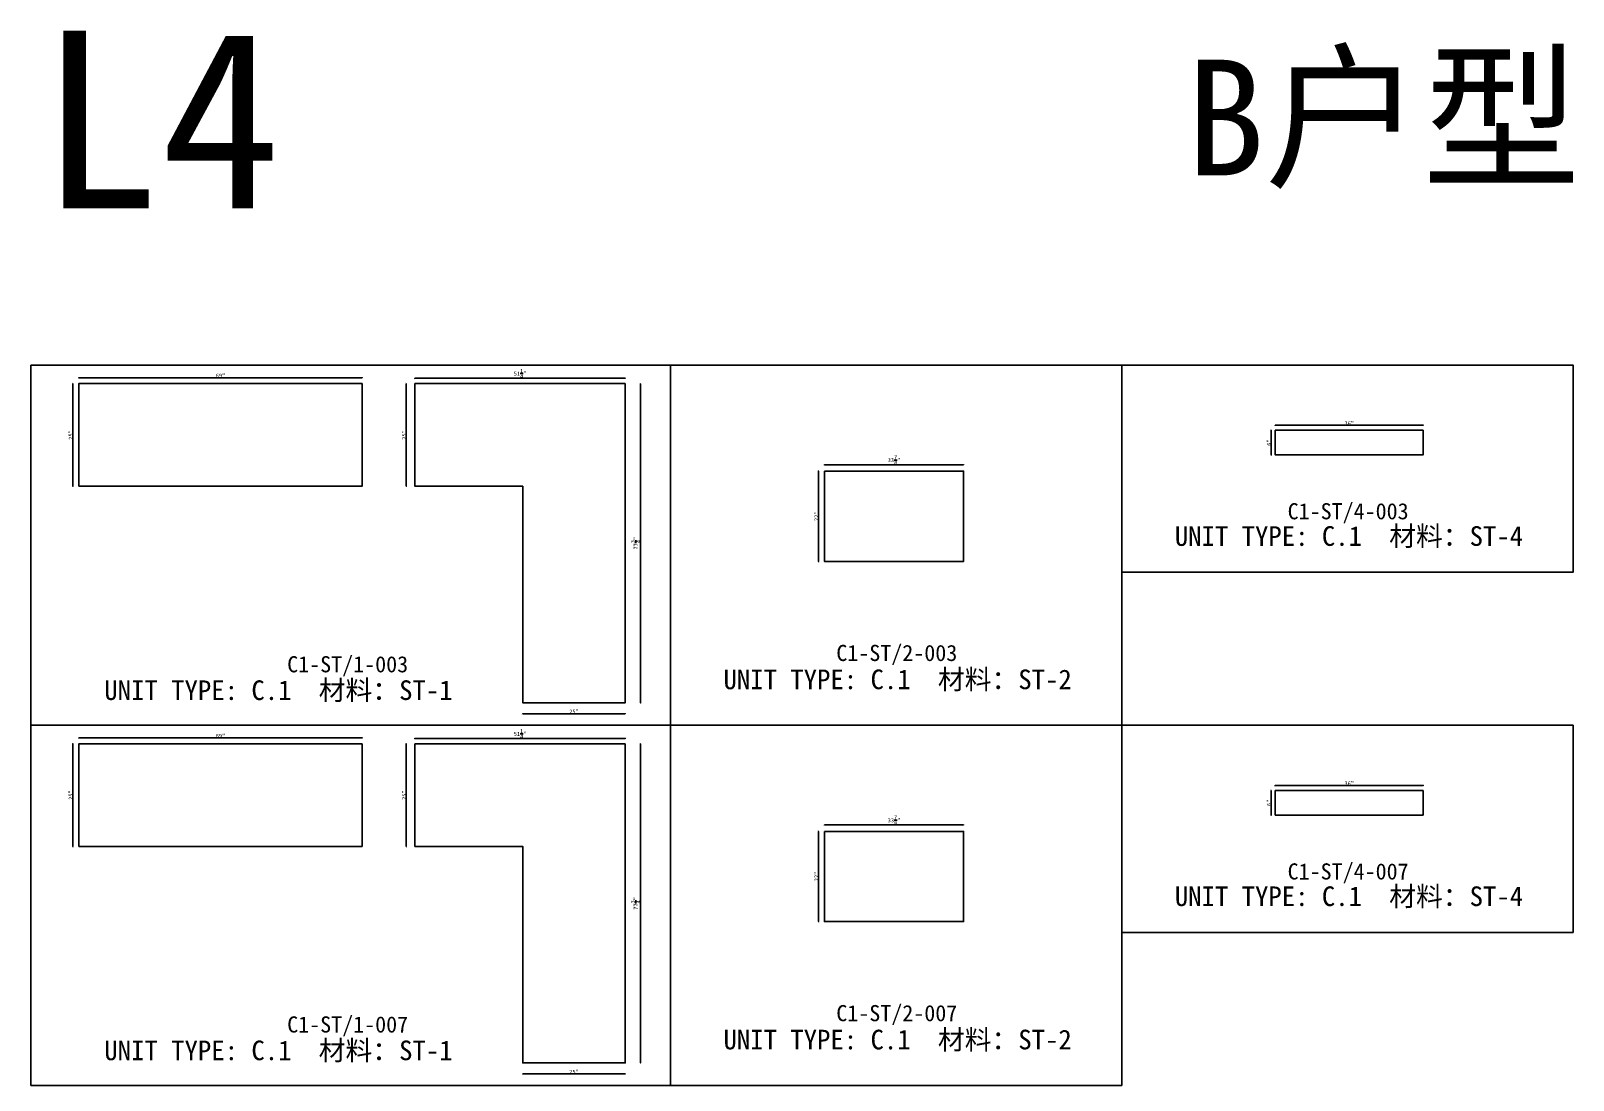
# Model space of a CAD drawing. Header units: millimetres. Extents: x -46966 to 138077, y -48408 to 2116.
# Drawn here: x 64990 to 74530, y -4379 to 2116 of the extents above; entities that cross this region are included whole.
import ezdxf
from ezdxf.enums import TextEntityAlignment as Align

# ---------------------------------------------------------------- set-up
doc = ezdxf.new("R2010")
doc.units = ezdxf.units.MM
doc.layers.add('PART_NUMBER', color=3, linetype='Continuous')
doc.styles.add('样式 1', font='')
doc.styles.get('样式 1').set_extended_font_data('NSimSun')
doc.dimstyles.new('副本 ISO-25', dxfattribs={"dimtxt": 25, "dimasz": 10, "dimexe": 1.5, "dimexo": 0.5, "dimtad": 1, "dimlfac": 0.03937, "dimlunit": 5, "dimtxsty": '样式 1', "dimblk": 'ARCHTICK', "dimcen": 2.5, "dimclrd": 256, "dimclrt": 1, "dimazin": 3, "dimtfac": 1, "dimtmove": 0, "dimatfit": 3, "dimfxlon": 1})

# ---------------------------------------------------------------- blocks, each defined once
blk = doc.blocks.new('_ArchTick')
at = {"color": 0, "linetype": 'ByBlock', "const_width": 0.15}
blk.add_lwpolyline([(-0.5, -0.5), (0.5, 0.5)], dxfattribs=at)
blk = doc.blocks.new('*D1259')
at = {"color": 0, "lineweight": -2, "transparency": 16777216}
for p, q in [((65250.6, -67.7), (65248.1, -67.7)), ((65250.6, -702.7), (65248.1, -702.7))]:
    blk.add_line(p, q, dxfattribs=at)
at = {"lineweight": -2, "transparency": 16777216}
blk.add_line((65249.6, -702.7), (65249.6, -67.7), dxfattribs=at)
at = {"layer": 'Defpoints', "color": 0, "transparency": 16777216}
for p in [(65249.6, -67.7), (65286.5, -67.7), (65286.5, -702.7)]:
    blk.add_point(p, dxfattribs=at)
at = {"lineweight": -2, "transparency": 16777216, "xscale": 10, "yscale": 10, "zscale": 10}
for p, rotation in [((65249.6, -67.7), 90), ((65249.6, -702.7), 270)]:
    blk.add_blockref('_ArchTick', p, dxfattribs=dict(at, rotation=rotation))
at = {"color": 1, "transparency": 16777216, "insert": (65236.5, -385.2), "char_height": 25, "attachment_point": 5, "rotation": 90, "style": '样式 1'}
blk.add_mtext('\\A1;25"', dxfattribs=at)
blk = doc.blocks.new('*D1260')
at = {"color": 0, "lineweight": -2, "transparency": 16777216}
for p, q in [((65286.5, -32.3), (65286.5, -29.8)), ((67039.1, -32.3), (67039.1, -29.8))]:
    blk.add_line(p, q, dxfattribs=at)
at = {"lineweight": -2, "transparency": 16777216}
blk.add_line((65286.5, -31.3), (67039.1, -31.3), dxfattribs=at)
at = {"layer": 'Defpoints', "color": 0, "transparency": 16777216}
for p in [(65286.5, -67.7), (67039.1, -31.3), (67039.1, -67.7)]:
    blk.add_point(p, dxfattribs=at)
at = {"lineweight": -2, "transparency": 16777216, "xscale": 10, "yscale": 10, "zscale": 10, "rotation": 180}
blk.add_blockref('_ArchTick', (65286.5, -31.3), dxfattribs=at)
at = {"lineweight": -2, "transparency": 16777216, "xscale": 10, "yscale": 10, "zscale": 10}
blk.add_blockref('_ArchTick', (67039.1, -31.3), dxfattribs=at)
at = {"color": 1, "transparency": 16777216, "insert": (66162.8, -18.2), "char_height": 25, "attachment_point": 5, "style": '样式 1'}
blk.add_mtext('\\A1;69"', dxfattribs=at)
blk = doc.blocks.new('*D1261')
at = {"color": 0, "lineweight": -2, "transparency": 16777216}
for p, q in [((67365.4, -35.5), (67365.4, -33)), ((68667.2, -35.5), (68667.2, -33))]:
    blk.add_line(p, q, dxfattribs=at)
at = {"lineweight": -2, "transparency": 16777216}
blk.add_line((67365.4, -34.5), (68667.2, -34.5), dxfattribs=at)
at = {"layer": 'Defpoints', "color": 0, "transparency": 16777216}
for p in [(67365.4, -67.7), (68667.2, -34.5), (68667.2, -67.7)]:
    blk.add_point(p, dxfattribs=at)
at = {"lineweight": -2, "transparency": 16777216, "xscale": 10, "yscale": 10, "zscale": 10, "rotation": 180}
blk.add_blockref('_ArchTick', (67365.4, -34.5), dxfattribs=at)
at = {"lineweight": -2, "transparency": 16777216, "xscale": 10, "yscale": 10, "zscale": 10}
blk.add_blockref('_ArchTick', (68667.2, -34.5), dxfattribs=at)
at = {"color": 1, "transparency": 16777216, "insert": (68016.3, -5.5), "char_height": 25, "attachment_point": 5, "style": '样式 1'}
blk.add_mtext('\\A1;51{\\H1x;\\S1/4;}"', dxfattribs=at)
blk = doc.blocks.new('*D1262')
at = {"color": 0, "lineweight": -2, "transparency": 16777216}
for p, q in [((67313, -67.7), (67310.5, -67.7)), ((67313, -702.7), (67310.5, -702.7))]:
    blk.add_line(p, q, dxfattribs=at)
at = {"lineweight": -2, "transparency": 16777216}
blk.add_line((67312, -702.7), (67312, -67.7), dxfattribs=at)
at = {"layer": 'Defpoints', "color": 0, "transparency": 16777216}
for p in [(67312, -67.7), (67365.4, -67.7), (67365.4, -702.7)]:
    blk.add_point(p, dxfattribs=at)
at = {"lineweight": -2, "transparency": 16777216, "xscale": 10, "yscale": 10, "zscale": 10}
for p, rotation in [((67312, -67.7), 90), ((67312, -702.7), 270)]:
    blk.add_blockref('_ArchTick', p, dxfattribs=dict(at, rotation=rotation))
at = {"color": 1, "transparency": 16777216, "insert": (67298.9, -385.2), "char_height": 25, "attachment_point": 5, "rotation": 90, "style": '样式 1'}
blk.add_mtext('\\A1;25"', dxfattribs=at)
blk = doc.blocks.new('*D1263')
at = {"color": 0, "lineweight": -2, "transparency": 16777216}
for p, q in [((68032.2, -2109.9), (68032.2, -2112.4)), ((68667.2, -2109.9), (68667.2, -2112.4))]:
    blk.add_line(p, q, dxfattribs=at)
at = {"lineweight": -2, "transparency": 16777216}
blk.add_line((68667.2, -2110.9), (68032.2, -2110.9), dxfattribs=at)
at = {"layer": 'Defpoints', "color": 0, "transparency": 16777216}
for p in [(68032.2, -2042.5), (68667.2, -2042.5), (68032.2, -2110.9)]:
    blk.add_point(p, dxfattribs=at)
at = {"lineweight": -2, "transparency": 16777216, "xscale": 10, "yscale": 10, "zscale": 10, "rotation": 180}
blk.add_blockref('_ArchTick', (68032.2, -2110.9), dxfattribs=at)
at = {"lineweight": -2, "transparency": 16777216, "xscale": 10, "yscale": 10, "zscale": 10}
blk.add_blockref('_ArchTick', (68667.2, -2110.9), dxfattribs=at)
at = {"color": 1, "transparency": 16777216, "insert": (68349.7, -2097.8), "char_height": 25, "attachment_point": 5, "style": '样式 1'}
blk.add_mtext('\\A1;25"', dxfattribs=at)
blk = doc.blocks.new('*D1264')
at = {"color": 0, "lineweight": -2, "transparency": 16777216}
for p, q in [((68759.4, -67.7), (68761.9, -67.7)), ((68759.4, -2042.5), (68761.9, -2042.5))]:
    blk.add_line(p, q, dxfattribs=at)
at = {"lineweight": -2, "transparency": 16777216}
blk.add_line((68760.4, -2042.5), (68760.4, -67.7), dxfattribs=at)
at = {"layer": 'Defpoints', "color": 0, "transparency": 16777216}
for p in [(68667.2, -67.7), (68760.4, -67.7), (68667.2, -2042.5)]:
    blk.add_point(p, dxfattribs=at)
at = {"lineweight": -2, "transparency": 16777216, "xscale": 10, "yscale": 10, "zscale": 10}
for p, rotation in [((68760.4, -67.7), 90), ((68760.4, -2042.5), 270)]:
    blk.add_blockref('_ArchTick', p, dxfattribs=dict(at, rotation=rotation))
at = {"color": 1, "transparency": 16777216, "insert": (68731.3, -1055.1), "char_height": 25, "attachment_point": 5, "rotation": 90, "style": '样式 1'}
blk.add_mtext('\\A1;77{\\H1x;\\S3/4;}"', dxfattribs=at)
blk = doc.blocks.new('*D1265')
at = {"color": 0, "lineweight": -2, "transparency": 16777216}
for p, q in [((69899.1, -570.8), (69899.1, -568.3)), ((70759.5, -570.8), (70759.5, -568.3))]:
    blk.add_line(p, q, dxfattribs=at)
at = {"lineweight": -2, "transparency": 16777216}
blk.add_line((69899.1, -569.8), (70759.5, -569.8), dxfattribs=at)
at = {"layer": 'Defpoints', "color": 0, "transparency": 16777216}
for p in [(70759.5, -569.8), (69899.1, -609.2), (70759.5, -609.2)]:
    blk.add_point(p, dxfattribs=at)
at = {"lineweight": -2, "transparency": 16777216, "xscale": 10, "yscale": 10, "zscale": 10, "rotation": 180}
blk.add_blockref('_ArchTick', (69899.1, -569.8), dxfattribs=at)
at = {"lineweight": -2, "transparency": 16777216, "xscale": 10, "yscale": 10, "zscale": 10}
blk.add_blockref('_ArchTick', (70759.5, -569.8), dxfattribs=at)
at = {"color": 1, "transparency": 16777216, "insert": (70329.3, -540.7), "char_height": 25, "attachment_point": 5, "style": '样式 1'}
blk.add_mtext('\\A1;33{\\H1x;\\S7/8;}"', dxfattribs=at)
blk = doc.blocks.new('*D1266')
at = {"color": 0, "lineweight": -2, "transparency": 16777216}
for p, q in [((69863.4, -609.2), (69860.9, -609.2)), ((69863.4, -1168), (69860.9, -1168))]:
    blk.add_line(p, q, dxfattribs=at)
at = {"lineweight": -2, "transparency": 16777216}
blk.add_line((69862.4, -609.2), (69862.4, -1168), dxfattribs=at)
at = {"layer": 'Defpoints', "color": 0, "transparency": 16777216}
for p in [(69899.1, -609.2), (69862.4, -1168), (69899.1, -1168)]:
    blk.add_point(p, dxfattribs=at)
at = {"lineweight": -2, "transparency": 16777216, "xscale": 10, "yscale": 10, "zscale": 10}
for p, rotation in [((69862.4, -609.2), 90), ((69862.4, -1168), 270)]:
    blk.add_blockref('_ArchTick', p, dxfattribs=dict(at, rotation=rotation))
at = {"color": 1, "transparency": 16777216, "insert": (69849.3, -888.6), "char_height": 25, "attachment_point": 5, "rotation": 90, "style": '样式 1'}
blk.add_mtext('\\A1;22"', dxfattribs=at)
blk = doc.blocks.new('*D1267')
at = {"color": 0, "lineweight": -2, "transparency": 16777216}
for p, q in [((72687.9, -326.6), (72687.9, -324.1)), ((73602.3, -326.6), (73602.3, -324.1))]:
    blk.add_line(p, q, dxfattribs=at)
at = {"lineweight": -2, "transparency": 16777216}
blk.add_line((72687.9, -325.6), (73602.3, -325.6), dxfattribs=at)
at = {"layer": 'Defpoints', "color": 0, "transparency": 16777216}
for p in [(72687.9, -356.5), (73602.3, -325.6), (73602.3, -356.5)]:
    blk.add_point(p, dxfattribs=at)
at = {"lineweight": -2, "transparency": 16777216, "xscale": 10, "yscale": 10, "zscale": 10, "rotation": 180}
blk.add_blockref('_ArchTick', (72687.9, -325.6), dxfattribs=at)
at = {"lineweight": -2, "transparency": 16777216, "xscale": 10, "yscale": 10, "zscale": 10}
blk.add_blockref('_ArchTick', (73602.3, -325.6), dxfattribs=at)
at = {"color": 1, "transparency": 16777216, "insert": (73145.1, -312.5), "char_height": 25, "attachment_point": 5, "style": '样式 1'}
blk.add_mtext('\\A1;36"', dxfattribs=at)
blk = doc.blocks.new('*D1268')
at = {"color": 0, "lineweight": -2, "transparency": 16777216}
for p, q in [((72663, -356.5), (72660.5, -356.5)), ((72663, -508.9), (72660.5, -508.9))]:
    blk.add_line(p, q, dxfattribs=at)
at = {"lineweight": -2, "transparency": 16777216}
blk.add_line((72662, -508.9), (72662, -356.5), dxfattribs=at)
at = {"layer": 'Defpoints', "color": 0, "transparency": 16777216}
for p in [(72662, -356.5), (72687.9, -356.5), (72687.9, -508.9)]:
    blk.add_point(p, dxfattribs=at)
at = {"lineweight": -2, "transparency": 16777216, "xscale": 10, "yscale": 10, "zscale": 10}
for p, rotation in [((72662, -356.5), 90), ((72662, -508.9), 270)]:
    blk.add_blockref('_ArchTick', p, dxfattribs=dict(at, rotation=rotation))
at = {"color": 1, "transparency": 16777216, "insert": (72648.9, -432.7), "char_height": 25, "attachment_point": 5, "rotation": 90, "style": '样式 1'}
blk.add_mtext('\\A1;6"', dxfattribs=at)
blk = doc.blocks.new('*D1383')
at = {"color": 0, "lineweight": -2, "transparency": 16777216}
for p, q in [((65250.6, -2297.2), (65248.1, -2297.2)), ((65250.6, -2932.2), (65248.1, -2932.2))]:
    blk.add_line(p, q, dxfattribs=at)
at = {"lineweight": -2, "transparency": 16777216}
blk.add_line((65249.6, -2932.2), (65249.6, -2297.2), dxfattribs=at)
at = {"layer": 'Defpoints', "color": 0, "transparency": 16777216}
for p in [(65249.6, -2297.2), (65286.5, -2297.2), (65286.5, -2932.2)]:
    blk.add_point(p, dxfattribs=at)
at = {"lineweight": -2, "transparency": 16777216, "xscale": 10, "yscale": 10, "zscale": 10}
for p, rotation in [((65249.6, -2297.2), 90), ((65249.6, -2932.2), 270)]:
    blk.add_blockref('_ArchTick', p, dxfattribs=dict(at, rotation=rotation))
at = {"color": 1, "transparency": 16777216, "insert": (65236.5, -2614.7), "char_height": 25, "attachment_point": 5, "rotation": 90, "style": '样式 1'}
blk.add_mtext('\\A1;25"', dxfattribs=at)
blk = doc.blocks.new('*D1384')
at = {"color": 0, "lineweight": -2, "transparency": 16777216}
for p, q in [((65286.5, -2261.9), (65286.5, -2259.4)), ((67039.1, -2261.9), (67039.1, -2259.4))]:
    blk.add_line(p, q, dxfattribs=at)
at = {"lineweight": -2, "transparency": 16777216}
blk.add_line((65286.5, -2260.9), (67039.1, -2260.9), dxfattribs=at)
at = {"layer": 'Defpoints', "color": 0, "transparency": 16777216}
for p in [(67039.1, -2260.9), (65286.5, -2297.2), (67039.1, -2297.2)]:
    blk.add_point(p, dxfattribs=at)
at = {"lineweight": -2, "transparency": 16777216, "xscale": 10, "yscale": 10, "zscale": 10, "rotation": 180}
blk.add_blockref('_ArchTick', (65286.5, -2260.9), dxfattribs=at)
at = {"lineweight": -2, "transparency": 16777216, "xscale": 10, "yscale": 10, "zscale": 10}
blk.add_blockref('_ArchTick', (67039.1, -2260.9), dxfattribs=at)
at = {"color": 1, "transparency": 16777216, "insert": (66162.8, -2247.8), "char_height": 25, "attachment_point": 5, "style": '样式 1'}
blk.add_mtext('\\A1;69"', dxfattribs=at)
blk = doc.blocks.new('*D1385')
at = {"color": 0, "lineweight": -2, "transparency": 16777216}
for p, q in [((67365.4, -2265.1), (67365.4, -2262.6)), ((68667.2, -2265.1), (68667.2, -2262.6))]:
    blk.add_line(p, q, dxfattribs=at)
at = {"lineweight": -2, "transparency": 16777216}
blk.add_line((67365.4, -2264.1), (68667.2, -2264.1), dxfattribs=at)
at = {"layer": 'Defpoints', "color": 0, "transparency": 16777216}
for p in [(68667.2, -2264.1), (67365.4, -2297.2), (68667.2, -2297.2)]:
    blk.add_point(p, dxfattribs=at)
at = {"lineweight": -2, "transparency": 16777216, "xscale": 10, "yscale": 10, "zscale": 10, "rotation": 180}
blk.add_blockref('_ArchTick', (67365.4, -2264.1), dxfattribs=at)
at = {"lineweight": -2, "transparency": 16777216, "xscale": 10, "yscale": 10, "zscale": 10}
blk.add_blockref('_ArchTick', (68667.2, -2264.1), dxfattribs=at)
at = {"color": 1, "transparency": 16777216, "insert": (68016.3, -2235.1), "char_height": 25, "attachment_point": 5, "style": '样式 1'}
blk.add_mtext('\\A1;51{\\H1x;\\S1/4;}"', dxfattribs=at)
blk = doc.blocks.new('*D1386')
at = {"color": 0, "lineweight": -2, "transparency": 16777216}
for p, q in [((67313, -2297.2), (67310.5, -2297.2)), ((67313, -2932.2), (67310.5, -2932.2))]:
    blk.add_line(p, q, dxfattribs=at)
at = {"lineweight": -2, "transparency": 16777216}
blk.add_line((67312, -2932.2), (67312, -2297.2), dxfattribs=at)
at = {"layer": 'Defpoints', "color": 0, "transparency": 16777216}
for p in [(67312, -2297.2), (67365.4, -2297.2), (67365.4, -2932.2)]:
    blk.add_point(p, dxfattribs=at)
at = {"lineweight": -2, "transparency": 16777216, "xscale": 10, "yscale": 10, "zscale": 10}
for p, rotation in [((67312, -2297.2), 90), ((67312, -2932.2), 270)]:
    blk.add_blockref('_ArchTick', p, dxfattribs=dict(at, rotation=rotation))
at = {"color": 1, "transparency": 16777216, "insert": (67298.9, -2614.7), "char_height": 25, "attachment_point": 5, "rotation": 90, "style": '样式 1'}
blk.add_mtext('\\A1;25"', dxfattribs=at)
blk = doc.blocks.new('*D1387')
at = {"color": 0, "lineweight": -2, "transparency": 16777216}
for p, q in [((68032.2, -4339.5), (68032.2, -4342)), ((68667.2, -4339.5), (68667.2, -4342))]:
    blk.add_line(p, q, dxfattribs=at)
at = {"lineweight": -2, "transparency": 16777216}
blk.add_line((68667.2, -4340.5), (68032.2, -4340.5), dxfattribs=at)
at = {"layer": 'Defpoints', "color": 0, "transparency": 16777216}
for p in [(68032.2, -4272.1), (68667.2, -4272.1), (68032.2, -4340.5)]:
    blk.add_point(p, dxfattribs=at)
at = {"lineweight": -2, "transparency": 16777216, "xscale": 10, "yscale": 10, "zscale": 10, "rotation": 180}
blk.add_blockref('_ArchTick', (68032.2, -4340.5), dxfattribs=at)
at = {"lineweight": -2, "transparency": 16777216, "xscale": 10, "yscale": 10, "zscale": 10}
blk.add_blockref('_ArchTick', (68667.2, -4340.5), dxfattribs=at)
at = {"color": 1, "transparency": 16777216, "insert": (68349.7, -4327.4), "char_height": 25, "attachment_point": 5, "style": '样式 1'}
blk.add_mtext('\\A1;25"', dxfattribs=at)
blk = doc.blocks.new('*D1388')
at = {"color": 0, "lineweight": -2, "transparency": 16777216}
for p, q in [((68759.4, -2297.2), (68761.9, -2297.2)), ((68759.4, -4272.1), (68761.9, -4272.1))]:
    blk.add_line(p, q, dxfattribs=at)
at = {"lineweight": -2, "transparency": 16777216}
blk.add_line((68760.4, -4272.1), (68760.4, -2297.2), dxfattribs=at)
at = {"layer": 'Defpoints', "color": 0, "transparency": 16777216}
for p in [(68667.2, -2297.2), (68760.4, -2297.2), (68667.2, -4272.1)]:
    blk.add_point(p, dxfattribs=at)
at = {"lineweight": -2, "transparency": 16777216, "xscale": 10, "yscale": 10, "zscale": 10}
for p, rotation in [((68760.4, -2297.2), 90), ((68760.4, -4272.1), 270)]:
    blk.add_blockref('_ArchTick', p, dxfattribs=dict(at, rotation=rotation))
at = {"color": 1, "transparency": 16777216, "insert": (68731.3, -3284.7), "char_height": 25, "attachment_point": 5, "rotation": 90, "style": '样式 1'}
blk.add_mtext('\\A1;77{\\H1x;\\S3/4;}"', dxfattribs=at)
blk = doc.blocks.new('*D1389')
at = {"color": 0, "lineweight": -2, "transparency": 16777216}
for p, q in [((69899.1, -2800.4), (69899.1, -2797.9)), ((70759.5, -2800.4), (70759.5, -2797.9))]:
    blk.add_line(p, q, dxfattribs=at)
at = {"lineweight": -2, "transparency": 16777216}
blk.add_line((69899.1, -2799.4), (70759.5, -2799.4), dxfattribs=at)
at = {"layer": 'Defpoints', "color": 0, "transparency": 16777216}
for p in [(69899.1, -2838.8), (70759.5, -2799.4), (70759.5, -2838.8)]:
    blk.add_point(p, dxfattribs=at)
at = {"lineweight": -2, "transparency": 16777216, "xscale": 10, "yscale": 10, "zscale": 10, "rotation": 180}
blk.add_blockref('_ArchTick', (69899.1, -2799.4), dxfattribs=at)
at = {"lineweight": -2, "transparency": 16777216, "xscale": 10, "yscale": 10, "zscale": 10}
blk.add_blockref('_ArchTick', (70759.5, -2799.4), dxfattribs=at)
at = {"color": 1, "transparency": 16777216, "insert": (70329.3, -2770.3), "char_height": 25, "attachment_point": 5, "style": '样式 1'}
blk.add_mtext('\\A1;33{\\H1x;\\S7/8;}"', dxfattribs=at)
blk = doc.blocks.new('*D1390')
at = {"color": 0, "lineweight": -2, "transparency": 16777216}
for p, q in [((69863.4, -2838.8), (69860.9, -2838.8)), ((69863.4, -3397.6), (69860.9, -3397.6))]:
    blk.add_line(p, q, dxfattribs=at)
at = {"lineweight": -2, "transparency": 16777216}
blk.add_line((69862.4, -2838.8), (69862.4, -3397.6), dxfattribs=at)
at = {"layer": 'Defpoints', "color": 0, "transparency": 16777216}
for p in [(69899.1, -2838.8), (69862.4, -3397.6), (69899.1, -3397.6)]:
    blk.add_point(p, dxfattribs=at)
at = {"lineweight": -2, "transparency": 16777216, "xscale": 10, "yscale": 10, "zscale": 10}
for p, rotation in [((69862.4, -2838.8), 90), ((69862.4, -3397.6), 270)]:
    blk.add_blockref('_ArchTick', p, dxfattribs=dict(at, rotation=rotation))
at = {"color": 1, "transparency": 16777216, "insert": (69849.3, -3118.2), "char_height": 25, "attachment_point": 5, "rotation": 90, "style": '样式 1'}
blk.add_mtext('\\A1;22"', dxfattribs=at)
blk = doc.blocks.new('*D1391')
at = {"color": 0, "lineweight": -2, "transparency": 16777216}
for p, q in [((72687.9, -2556.2), (72687.9, -2553.7)), ((73602.3, -2556.2), (73602.3, -2553.7))]:
    blk.add_line(p, q, dxfattribs=at)
at = {"lineweight": -2, "transparency": 16777216}
blk.add_line((72687.9, -2555.2), (73602.3, -2555.2), dxfattribs=at)
at = {"layer": 'Defpoints', "color": 0, "transparency": 16777216}
for p in [(73602.3, -2555.2), (72687.9, -2586), (73602.3, -2586)]:
    blk.add_point(p, dxfattribs=at)
at = {"lineweight": -2, "transparency": 16777216, "xscale": 10, "yscale": 10, "zscale": 10, "rotation": 180}
blk.add_blockref('_ArchTick', (72687.9, -2555.2), dxfattribs=at)
at = {"lineweight": -2, "transparency": 16777216, "xscale": 10, "yscale": 10, "zscale": 10}
blk.add_blockref('_ArchTick', (73602.3, -2555.2), dxfattribs=at)
at = {"color": 1, "transparency": 16777216, "insert": (73145.1, -2542.1), "char_height": 25, "attachment_point": 5, "style": '样式 1'}
blk.add_mtext('\\A1;36"', dxfattribs=at)
blk = doc.blocks.new('*D1392')
at = {"color": 0, "lineweight": -2, "transparency": 16777216}
for p, q in [((72663, -2586), (72660.5, -2586)), ((72663, -2738.4), (72660.5, -2738.4))]:
    blk.add_line(p, q, dxfattribs=at)
at = {"lineweight": -2, "transparency": 16777216}
blk.add_line((72662, -2738.4), (72662, -2586), dxfattribs=at)
at = {"layer": 'Defpoints', "color": 0, "transparency": 16777216}
for p in [(72662, -2586), (72687.9, -2586), (72687.9, -2738.4)]:
    blk.add_point(p, dxfattribs=at)
at = {"lineweight": -2, "transparency": 16777216, "xscale": 10, "yscale": 10, "zscale": 10}
for p, rotation in [((72662, -2586), 90), ((72662, -2738.4), 270)]:
    blk.add_blockref('_ArchTick', p, dxfattribs=dict(at, rotation=rotation))
at = {"color": 1, "transparency": 16777216, "insert": (72648.9, -2662.2), "char_height": 25, "attachment_point": 5, "rotation": 90, "style": '样式 1'}
blk.add_mtext('\\A1;6"', dxfattribs=at)

msp = doc.modelspace()

# ---------------------------------------------------------------- linework, layer by layer
at = {"color": 1}
for points in [[(64989.795, 47.257), (68946.677, 47.257), (68946.677, -2182.31), (64989.795, -2182.31)], [(68946.677, -2182.31), (71738.551, -2182.31), (71738.551, 47.257), (68946.677, 47.257)], [(71738.551, 47.257), (74530.426, 47.257), (74530.426, -1235.14), (71738.551, -1235.14)], [(64989.795, -2182.31), (68946.677, -2182.31), (68946.677, -4411.877), (64989.795, -4411.877)], [(68946.677, -4411.877), (71738.551, -4411.877), (71738.551, -2182.31), (68946.677, -2182.31)], [(71738.551, -2182.31), (74530.426, -2182.31), (74530.426, -3464.708), (71738.551, -3464.708)]]:
    msp.add_lwpolyline(points, close=True, dxfattribs=at)
for points in [[(65286.547, -702.669), (67039.147, -702.669), (67039.147, -67.669), (65286.547, -67.669)], [(68667.192, -67.669), (67365.442, -67.669), (67365.442, -702.669), (68032.192, -702.669), (68032.192, -2042.519), (68667.192, -2042.519)], [(72687.87, -356.479), (73602.27, -356.479), (73602.27, -508.879), (72687.87, -508.879)], [(69899.076, -609.211), (70759.501, -609.211), (70759.501, -1168.011), (69899.076, -1168.011)], [(65286.547, -2932.236), (67039.147, -2932.236), (67039.147, -2297.236), (65286.547, -2297.236)], [(68667.192, -2297.236), (67365.442, -2297.236), (67365.442, -2932.236), (68032.192, -2932.236), (68032.192, -4272.086), (68667.192, -4272.086)], [(72687.87, -2586.046), (73602.27, -2586.046), (73602.27, -2738.446), (72687.87, -2738.446)], [(69899.076, -2838.778), (70759.501, -2838.778), (70759.501, -3397.578), (69899.076, -3397.578)]]:
    msp.add_lwpolyline(points, close=True)

# ---------------------------------------------------------------- texts
at = {"style": '样式 1'}
for s, height, p in [('L4', 1098.6712, (65043.287, 1017.654)), ('B户型', 716.2262, (72135.313, 1221.173)), ('UNIT TYPE: C.1', 121.5865, (72066.179, -1071.636)), ('材料：ST-4', 121.5865, (73392.46, -1071.636)), ('UNIT TYPE: C.1', 121.5865, (65444.219, -2025.768)), ('材料：ST-1', 121.5865, (66770.5, -2025.768)), ('UNIT TYPE: C.1', 121.5865, (69274.305, -1958.815)), ('材料：ST-2', 121.5865, (70600.586, -1958.815)), ('UNIT TYPE: C.1', 121.5865, (72066.179, -3301.203)), ('材料：ST-4', 121.5865, (73392.46, -3301.203)), ('UNIT TYPE: C.1', 121.5865, (69274.305, -4188.382)), ('材料：ST-2', 121.5865, (70600.586, -4188.382)), ('UNIT TYPE: C.1', 121.5865, (65444.219, -4255.335)), ('材料：ST-1', 121.5865, (66770.5, -4255.335))]:
    msp.add_text(s, height=height, dxfattribs=at).set_placement(p)
at = {"layer": 'PART_NUMBER', "color": 3, "style": '样式 1'}
for s, p in [('C1-ST/4-003', (73138.415, -857.31)), ('C1-ST/2-003', (70346.541, -1734.479)), ('C1-ST/1-003', (66949.659, -1804.479)), ('C1-ST/4-007', (73138.415, -3086.877)), ('C1-ST/2-007', (70346.541, -3964.046)), ('C1-ST/1-007', (66949.659, -4034.046))]:
    msp.add_text(s, height=100, dxfattribs=at).set_placement(p, align=Align.MIDDLE_CENTER)

# ---------------------------------------------------------------- dimensions: what is measured, and where the dimension line sits
for base, p1, p2, picture, middle in [((68667.192, -34.536), (67365.442, -67.669), (68667.192, -67.669), '*D1261', (68016.317, -5.513)), ((67039.147, -31.339), (65286.547, -67.669), (67039.147, -67.669), '*D1260', (66162.847, -18.214)), ((73602.27, -325.643), (72687.87, -356.479), (73602.27, -356.479), '*D1267', (73145.07, -312.518)), ((70759.501, -569.784), (69899.076, -609.211), (70759.501, -609.211), '*D1265', (70329.288, -540.691)), ((68032.192, -2110.935), (68667.192, -2042.519), (68032.192, -2042.519), '*D1263', (68349.692, -2097.81)), ((67039.147, -2260.906), (65286.547, -2297.236), (67039.147, -2297.236), '*D1384', (66162.847, -2247.781)), ((68667.192, -2264.104), (67365.442, -2297.236), (68667.192, -2297.236), '*D1385', (68016.317, -2235.08)), ((73602.27, -2555.211), (72687.87, -2586.046), (73602.27, -2586.046), '*D1391', (73145.07, -2542.086)), ((70759.501, -2799.351), (69899.076, -2838.778), (70759.501, -2838.778), '*D1389', (70329.288, -2770.258)), ((68032.192, -4340.502), (68667.192, -4272.086), (68032.192, -4272.086), '*D1387', (68349.692, -4327.377))]:
    dim = msp.add_linear_dim(base=base, p1=p1, p2=p2, dimstyle='副本 ISO-25')
    dim.commit()
    dim.dimension.update_dxf_attribs({"geometry": picture, "text_midpoint": middle})
for base, p1, p2, picture, middle in [((65249.607, -67.669), (65286.547, -702.669), (65286.547, -67.669), '*D1259', (65236.482, -385.169)), ((67311.996, -67.669), (67365.442, -702.669), (67365.442, -67.669), '*D1262', (67298.871, -385.169)), ((68760.414, -67.669), (68667.192, -2042.519), (68667.192, -67.669), '*D1264', (68731.321, -1055.094)), ((72662.036, -356.479), (72687.87, -508.879), (72687.87, -356.479), '*D1268', (72648.911, -432.679)), ((69862.429, -1168.011), (69899.076, -609.211), (69899.076, -1168.011), '*D1266', (69849.304, -888.611)), ((65249.607, -2297.236), (65286.547, -2932.236), (65286.547, -2297.236), '*D1383', (65236.482, -2614.736)), ((67311.996, -2297.236), (67365.442, -2932.236), (67365.442, -2297.236), '*D1386', (67298.871, -2614.736)), ((68760.414, -2297.236), (68667.192, -4272.086), (68667.192, -2297.236), '*D1388', (68731.321, -3284.661)), ((72662.036, -2586.046), (72687.87, -2738.446), (72687.87, -2586.046), '*D1392', (72648.911, -2662.246)), ((69862.429, -3397.578), (69899.076, -2838.778), (69899.076, -3397.578), '*D1390', (69849.304, -3118.178))]:
    dim = msp.add_linear_dim(base=base, p1=p1, p2=p2, angle=90, dimstyle='副本 ISO-25')
    dim.commit()
    dim.dimension.update_dxf_attribs({"geometry": picture, "text_midpoint": middle})

doc.saveas('drawing.dxf')
